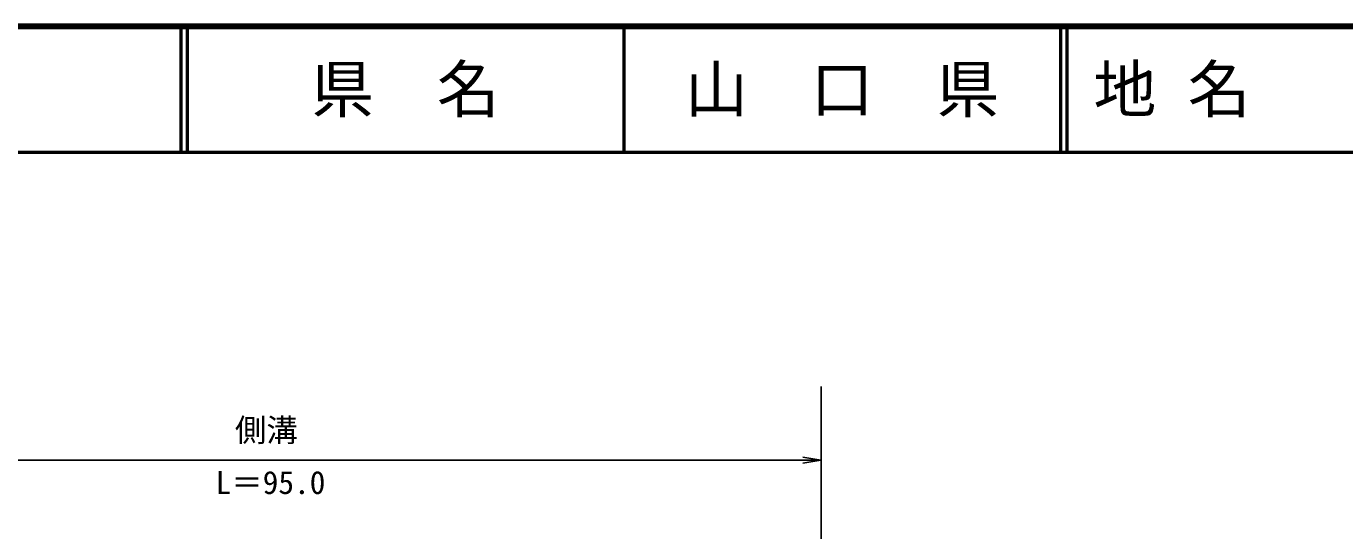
# Model space of a CAD drawing. Units: millimetres, scale not verified. Extents: x 40000 to 680000, y 20000 to 380000.
# Drawn here: x 285461 to 390362, y 339883 to 380000 of the extents above; entities that cross this region are included whole.
import ezdxf
from ezdxf.enums import TextEntityAlignment as Align

# ---------------------------------------------------------------- set-up
doc = ezdxf.new("R2010")
doc.units = ezdxf.units.MM
doc.header["$LTSCALE"] = 1000
for name, color, linetype, lineweight in [('M-STR-STR3', 7, 'Continuous', 25), ('M-TTL', 2, 'Continuous', 140), ('M-TTL-LINE', 7, 'Continuous', 50), ('M-TTL-TXT', 7, 'Continuous', 13)]:
    doc.layers.add(name, color=color, linetype=linetype, lineweight=lineweight)
doc.styles.add('ＭＳ ゴシック', font='')
doc.styles.get('ＭＳ ゴシック').set_extended_font_data('MS Gothic')

# ---------------------------------------------------------------- blocks, each defined once
blk = doc.blocks.new('open_arrow')
at = {"color": 0, "linetype": 'Continuous', "lineweight": -2}
blk.add_lwpolyline([(7.5, 1.25), (0, 0), (7.5, -1.25)], dxfattribs=at)

msp = doc.modelspace()

# ---------------------------------------------------------------- linework, layer by layer
at = {"layer": 'M-STR-STR3'}
for p, q in [((348700, 334122), (348700, 351356)), ((256082, 345493), (348693, 345493))]:
    msp.add_line(p, q, dxfattribs=at)
at = {"layer": 'M-TTL'}
msp.add_line((680000, 380000), (40000, 380000), dxfattribs=at)
at = {"layer": 'M-TTL-LINE'}
for p, q in [((297750, 380000), (297750, 370000)), ((298250, 380000), (298250, 370000)), ((333000, 380000), (333000, 370000)), ((367750, 380000), (367750, 370000)), ((368250, 380000), (368250, 370000)), ((40000, 370000), (680000, 370000))]:
    msp.add_line(p, q, dxfattribs=at)

# ---------------------------------------------------------------- block references
at = {"layer": 'M-STR-STR3', "xscale": 193, "yscale": 193, "rotation": 180}
msp.add_blockref('open_arrow', (348693, 345493), dxfattribs=at)

# ---------------------------------------------------------------- texts
at = {"layer": 'M-STR-STR3', "style": 'ＭＳ ゴシック'}
for s, p in [('側溝', (302057, 346414)), ('L＝95.0', (300520, 342247))]:
    msp.add_text(s, height=1833, dxfattribs=at).set_placement(p, align=Align.BOTTOM_LEFT)
at = {"layer": 'M-TTL-TXT', "style": 'ＭＳ ゴシック'}
for s, p in [('県\u3000名', (315625, 375000)), ('山\u3000口\u3000県', (350375, 375000))]:
    msp.add_text(s, height=3666, dxfattribs=at).set_placement(p, align=Align.MIDDLE_CENTER)
msp.add_text('地 名', height=3666, dxfattribs=at).set_placement((370380, 375000), align=Align.MIDDLE_LEFT)

doc.saveas('drawing.dxf')
